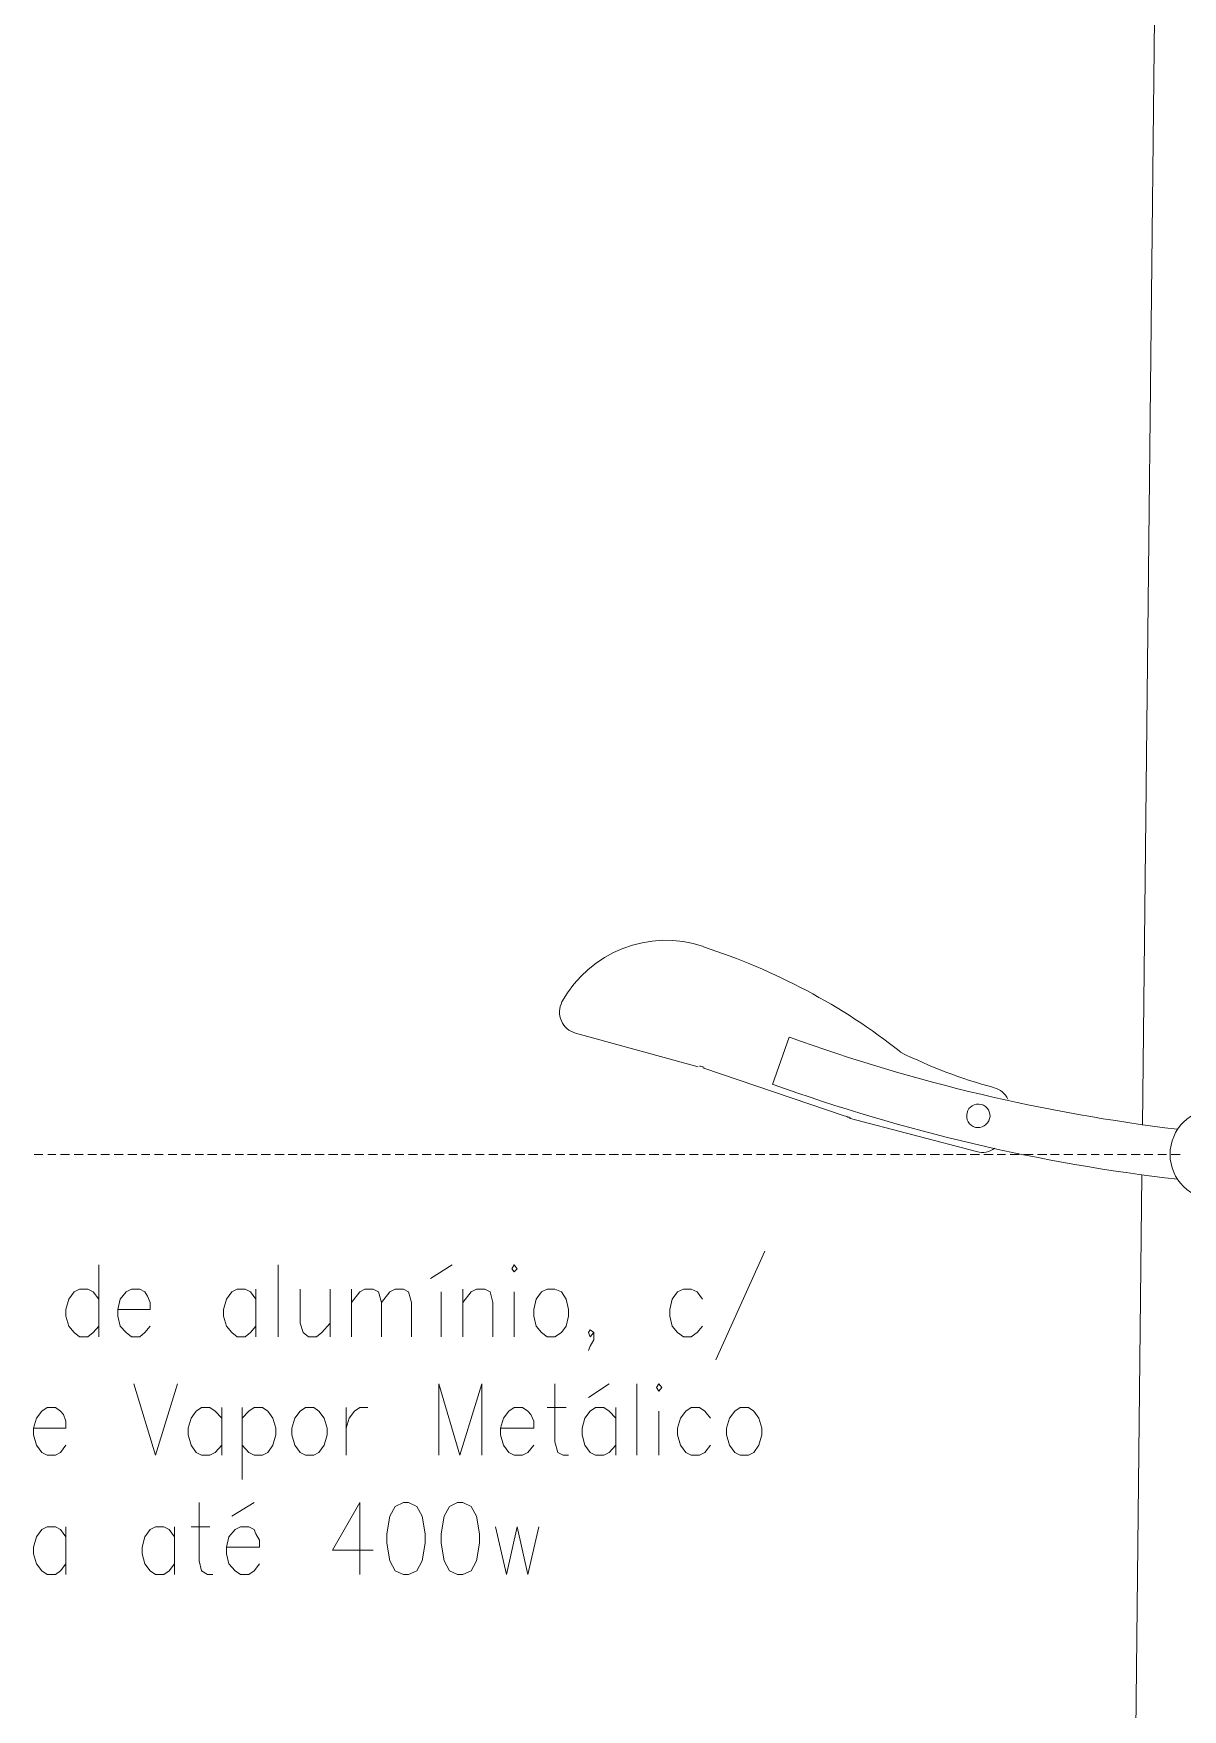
# Model space of a CAD drawing. Header units: millimetres. Extents: x 2928 to 3112, y 1220 to 1280.
# Drawn here: x 3038.497 to 3041.719, y 1245.037 to 1249.738 of the extents above; entities that cross this region are included whole.
import ezdxf

# ---------------------------------------------------------------- set-up
doc = ezdxf.new("R2010")
doc.units = ezdxf.units.MM

msp = doc.modelspace()

# ---------------------------------------------------------------- linework, layer by layer
at = {"color": 7, "linetype": 'Continuous', "lineweight": 5, "true_color": 0x000007}
for points in [[(3041.60672, 1246.67598), (3041.68777, 1254.09577), (3041.68777, 1254.09577)], [(3040.01724, 1246.934), (3040.36127, 1246.83972), (3040.36127, 1246.83972)], [(3040.61598, 1246.92242), (3040.56967, 1246.7901), (3040.56967, 1246.7901)], [(3040.3745, 1246.83641), (3040.77311, 1246.70079), (3040.77311, 1246.70079)], [(3040.78469, 1246.69582), (3041.14195, 1246.60155), (3041.14195, 1246.60155)], [(3041.4529, 1232.43348), (3041.60507, 1246.53539), (3041.60507, 1246.53539)]]:
    msp.add_lwpolyline(points, dxfattribs=at)
at = {"color": 252, "linetype": 'Continuous', "lineweight": 13, "true_color": 0x989898}
for points in [[(3038.52369, 1246.59328), (3038.49888, 1246.59328), (3038.49888, 1246.59328)], [(3038.56007, 1246.59328), (3038.53692, 1246.59328), (3038.53692, 1246.59328)], [(3038.59812, 1246.59328), (3038.57331, 1246.59328), (3038.57331, 1246.59328)], [(3038.63616, 1246.59328), (3038.61135, 1246.59328), (3038.61135, 1246.59328)], [(3038.6742, 1246.59328), (3038.64939, 1246.59328), (3038.64939, 1246.59328)], [(3038.71059, 1246.59328), (3038.68578, 1246.59328), (3038.68578, 1246.59328)], [(3038.74863, 1246.59328), (3038.72382, 1246.59328), (3038.72382, 1246.59328)], [(3038.78667, 1246.59328), (3038.76186, 1246.59328), (3038.76186, 1246.59328)], [(3038.82306, 1246.59328), (3038.7999, 1246.59328), (3038.7999, 1246.59328)], [(3038.8611, 1246.59328), (3038.83629, 1246.59328), (3038.83629, 1246.59328)], [(3038.89914, 1246.59328), (3038.87433, 1246.59328), (3038.87433, 1246.59328)], [(3038.93718, 1246.59328), (3038.91237, 1246.59328), (3038.91237, 1246.59328)], [(3038.97357, 1246.59328), (3038.95042, 1246.59328), (3038.95042, 1246.59328)], [(3039.01161, 1246.59328), (3038.98515, 1246.59328), (3038.98515, 1246.59328)], [(3039.04966, 1246.59328), (3039.02485, 1246.59328), (3039.02485, 1246.59328)], [(3039.08604, 1246.59328), (3039.06289, 1246.59328), (3039.06289, 1246.59328)], [(3039.12408, 1246.59328), (3039.09762, 1246.59328), (3039.09762, 1246.59328)], [(3039.16213, 1246.59328), (3039.13566, 1246.59328), (3039.13566, 1246.59328)], [(3039.20017, 1246.59328), (3039.1737, 1246.59328), (3039.1737, 1246.59328)], [(3039.23656, 1246.59328), (3039.21175, 1246.59328), (3039.21175, 1246.59328)], [(3039.2746, 1246.59328), (3039.24813, 1246.59328), (3039.24813, 1246.59328)], [(3039.31264, 1246.59328), (3039.28618, 1246.59328), (3039.28618, 1246.59328)], [(3039.35068, 1246.59328), (3039.32422, 1246.59328), (3039.32422, 1246.59328)], [(3039.38542, 1246.59328), (3039.36061, 1246.59328), (3039.36061, 1246.59328)], [(3039.42346, 1246.59328), (3039.39865, 1246.59328), (3039.39865, 1246.59328)], [(3039.4615, 1246.59328), (3039.43669, 1246.59328), (3039.43669, 1246.59328)], [(3039.49789, 1246.59328), (3039.47473, 1246.59328), (3039.47473, 1246.59328)], [(3039.53593, 1246.59328), (3039.51112, 1246.59328), (3039.51112, 1246.59328)], [(3039.57397, 1246.59328), (3039.54916, 1246.59328), (3039.54916, 1246.59328)], [(3039.61201, 1246.59328), (3039.5872, 1246.59328), (3039.5872, 1246.59328)], [(3039.6484, 1246.59328), (3039.62359, 1246.59328), (3039.62359, 1246.59328)], [(3039.68644, 1246.59328), (3039.66163, 1246.59328), (3039.66163, 1246.59328)], [(3039.72448, 1246.59328), (3039.69967, 1246.59328), (3039.69967, 1246.59328)], [(3039.76087, 1246.59328), (3039.73771, 1246.59328), (3039.73771, 1246.59328)], [(3039.79891, 1246.59328), (3039.7741, 1246.59328), (3039.7741, 1246.59328)], [(3039.83695, 1246.59328), (3039.81214, 1246.59328), (3039.81214, 1246.59328)], [(3039.875, 1246.59328), (3039.85019, 1246.59328), (3039.85019, 1246.59328)], [(3039.91138, 1246.59328), (3039.88492, 1246.59328), (3039.88492, 1246.59328)], [(3039.94943, 1246.59328), (3039.92462, 1246.59328), (3039.92462, 1246.59328)], [(3039.98747, 1246.59328), (3039.96266, 1246.59328), (3039.96266, 1246.59328)], [(3040.02385, 1246.59328), (3040.0007, 1246.59328), (3040.0007, 1246.59328)], [(3040.0619, 1246.59328), (3040.03543, 1246.59328), (3040.03543, 1246.59328)], [(3040.09994, 1246.59328), (3040.07347, 1246.59328), (3040.07347, 1246.59328)], [(3040.13798, 1246.59328), (3040.11152, 1246.59328), (3040.11152, 1246.59328)], [(3040.17437, 1246.59328), (3040.1479, 1246.59328), (3040.1479, 1246.59328)], [(3040.21241, 1246.59328), (3040.18595, 1246.59328), (3040.18595, 1246.59328)], [(3040.25045, 1246.59328), (3040.22399, 1246.59328), (3040.22399, 1246.59328)], [(3040.28518, 1246.59328), (3040.26203, 1246.59328), (3040.26203, 1246.59328)], [(3040.32323, 1246.59328), (3040.29842, 1246.59328), (3040.29842, 1246.59328)], [(3040.36127, 1246.59328), (3040.33646, 1246.59328), (3040.33646, 1246.59328)], [(3040.40096, 1246.59328), (3040.3745, 1246.59328), (3040.3745, 1246.59328)], [(3040.4357, 1246.59328), (3040.41254, 1246.59328), (3040.41254, 1246.59328)], [(3040.47374, 1246.59328), (3040.44893, 1246.59328), (3040.44893, 1246.59328)], [(3040.51178, 1246.59328), (3040.48697, 1246.59328), (3040.48697, 1246.59328)], [(3040.54817, 1246.59328), (3040.52501, 1246.59328), (3040.52501, 1246.59328)], [(3040.58621, 1246.59328), (3040.5614, 1246.59328), (3040.5614, 1246.59328)], [(3040.62425, 1246.59328), (3040.59944, 1246.59328), (3040.59944, 1246.59328)], [(3040.66229, 1246.59328), (3040.63748, 1246.59328), (3040.63748, 1246.59328)], [(3040.69868, 1246.59328), (3040.67553, 1246.59328), (3040.67553, 1246.59328)], [(3040.73672, 1246.59328), (3040.71191, 1246.59328), (3040.71191, 1246.59328)], [(3040.77477, 1246.59328), (3040.74996, 1246.59328), (3040.74996, 1246.59328)], [(3040.81115, 1246.59328), (3040.788, 1246.59328), (3040.788, 1246.59328)], [(3040.84919, 1246.59328), (3040.82438, 1246.59328), (3040.82438, 1246.59328)], [(3040.88724, 1246.59328), (3040.86243, 1246.59328), (3040.86243, 1246.59328)], [(3040.92528, 1246.59328), (3040.90047, 1246.59328), (3040.90047, 1246.59328)], [(3040.96167, 1246.59328), (3040.93851, 1246.59328), (3040.93851, 1246.59328)], [(3040.99971, 1246.59328), (3040.97324, 1246.59328), (3040.97324, 1246.59328)], [(3041.03775, 1246.59328), (3041.01129, 1246.59328), (3041.01129, 1246.59328)], [(3041.07579, 1246.59328), (3041.04933, 1246.59328), (3041.04933, 1246.59328)], [(3041.11218, 1246.59328), (3041.08572, 1246.59328), (3041.08572, 1246.59328)], [(3041.15022, 1246.59328), (3041.12376, 1246.59328), (3041.12376, 1246.59328)], [(3041.18826, 1246.59328), (3041.1618, 1246.59328), (3041.1618, 1246.59328)], [(3041.223, 1246.59328), (3041.19984, 1246.59328), (3041.19984, 1246.59328)], [(3041.26104, 1246.59328), (3041.23623, 1246.59328), (3041.23623, 1246.59328)], [(3041.30073, 1246.59328), (3041.27427, 1246.59328), (3041.27427, 1246.59328)], [(3041.33878, 1246.59328), (3041.31231, 1246.59328), (3041.31231, 1246.59328)], [(3041.37351, 1246.59328), (3041.3487, 1246.59328), (3041.3487, 1246.59328)], [(3041.41155, 1246.59328), (3041.38674, 1246.59328), (3041.38674, 1246.59328)], [(3041.44959, 1246.59328), (3041.42478, 1246.59328), (3041.42478, 1246.59328)], [(3041.48598, 1246.59328), (3041.46282, 1246.59328), (3041.46282, 1246.59328)], [(3041.52402, 1246.59328), (3041.49921, 1246.59328), (3041.49921, 1246.59328)], [(3041.56206, 1246.59328), (3041.53725, 1246.59328), (3041.53725, 1246.59328)], [(3041.60011, 1246.59328), (3041.5753, 1246.59328), (3041.5753, 1246.59328)], [(3041.63649, 1246.59328), (3041.61168, 1246.59328), (3041.61168, 1246.59328)], [(3041.67453, 1246.59328), (3041.64973, 1246.59328), (3041.64973, 1246.59328)], [(3041.71258, 1246.59328), (3041.68777, 1246.59328), (3041.68777, 1246.59328)]]:
    msp.add_lwpolyline(points, dxfattribs=at)
at = {"color": 7, "linetype": 'Continuous', "lineweight": 20, "true_color": 0x000007}
for points in [[(3038.68082, 1246.28398), (3038.68082, 1246.08219), (3038.68082, 1246.08219)], [(3039.18363, 1246.28398), (3039.18363, 1246.08219), (3039.18363, 1246.08219)], [(3039.61036, 1246.24594), (3039.67156, 1246.28398), (3039.67156, 1246.28398)], [(3040.54817, 1246.32202), (3040.41089, 1246.01769), (3040.41089, 1246.01769)], [(3038.68082, 1246.18805), (3038.66428, 1246.2079), (3038.64939, 1246.21617), (3038.62623, 1246.21617), (3038.61135, 1246.2079), (3038.59646, 1246.18805), (3038.58819, 1246.15828), (3038.58819, 1246.14008), (3038.59646, 1246.11197), (3038.61135, 1246.09377), (3038.62623, 1246.08219), (3038.64939, 1246.08219), (3038.66428, 1246.09377), (3038.68082, 1246.11197)], [(3038.73374, 1246.15828), (3038.82471, 1246.15828), (3038.82471, 1246.17813), (3038.81644, 1246.19632), (3038.80983, 1246.2079), (3038.79494, 1246.21617), (3038.77179, 1246.21617), (3038.7569, 1246.2079), (3038.74036, 1246.18805), (3038.73374, 1246.15828), (3038.73374, 1246.14008), (3038.74036, 1246.11197), (3038.7569, 1246.09377), (3038.77179, 1246.08219), (3038.79494, 1246.08219), (3038.80983, 1246.09377), (3038.82471, 1246.11197)], [(3039.12078, 1246.18805), (3039.10589, 1246.2079), (3039.09101, 1246.21617), (3039.06785, 1246.21617), (3039.05296, 1246.2079), (3039.03808, 1246.18805), (3039.02981, 1246.15828), (3039.02981, 1246.14008), (3039.03808, 1246.11197), (3039.05296, 1246.09377), (3039.06785, 1246.08219), (3039.09101, 1246.08219), (3039.10589, 1246.09377), (3039.12078, 1246.11197)], [(3039.12078, 1246.21617), (3039.12078, 1246.08219), (3039.12078, 1246.08219)], [(3039.24483, 1246.21617), (3039.24483, 1246.12024), (3039.2531, 1246.09377), (3039.26798, 1246.08219), (3039.29114, 1246.08219), (3039.30602, 1246.09377), (3039.32918, 1246.12024)], [(3039.32918, 1246.21617), (3039.32918, 1246.08219), (3039.32918, 1246.08219)], [(3039.38872, 1246.21617), (3039.38872, 1246.08219), (3039.38872, 1246.08219)], [(3039.38872, 1246.17813), (3039.41188, 1246.2079), (3039.42676, 1246.21617), (3039.44992, 1246.21617), (3039.46481, 1246.2079), (3039.47308, 1246.17813), (3039.47308, 1246.08219)], [(3039.47308, 1246.17813), (3039.49623, 1246.2079), (3039.51112, 1246.21617), (3039.53427, 1246.21617), (3039.54916, 1246.2079), (3039.55743, 1246.17813), (3039.55743, 1246.08219)], [(3039.64013, 1246.2079), (3039.64013, 1246.08219), (3039.64013, 1246.08219)], [(3039.70133, 1246.21617), (3039.70133, 1246.08219), (3039.70133, 1246.08219)], [(3039.70133, 1246.17813), (3039.72448, 1246.2079), (3039.73937, 1246.21617), (3039.76252, 1246.21617), (3039.77741, 1246.2079), (3039.78568, 1246.17813), (3039.78568, 1246.08219)], [(3039.84522, 1246.2079), (3039.84522, 1246.08219), (3039.84522, 1246.08219)], [(3040.37285, 1246.18805), (3040.35796, 1246.2079), (3040.34142, 1246.21617), (3040.31992, 1246.21617), (3040.30338, 1246.2079), (3040.28849, 1246.18805), (3040.28188, 1246.15828), (3040.28188, 1246.14008), (3040.28849, 1246.11197), (3040.30338, 1246.09377), (3040.31992, 1246.08219), (3040.34142, 1246.08219), (3040.35796, 1246.09377), (3040.37285, 1246.11197)], [(3040.06851, 1246.09377), (3040.05859, 1246.08219), (3040.05363, 1246.09377), (3040.05859, 1246.10204), (3040.06851, 1246.09377), (3040.06851, 1246.07392), (3040.05859, 1246.05573), (3040.05363, 1246.04415)], [(3038.7784, 1245.94988), (3038.8396, 1245.74974), (3038.9008, 1245.94988)], [(3039.63351, 1245.74974), (3039.63351, 1245.94988), (3039.69306, 1245.74974), (3039.75425, 1245.94988), (3039.75425, 1245.74974)], [(3039.95935, 1245.94988), (3039.95935, 1245.78778), (3039.96762, 1245.75801), (3039.9825, 1245.74974), (3039.99739, 1245.74974)], [(3040.05363, 1245.91183), (3040.11152, 1245.94988), (3040.11152, 1245.94988)], [(3040.18925, 1245.94988), (3040.18925, 1245.74974), (3040.18925, 1245.74974)], [(3038.49722, 1245.82583), (3038.58819, 1245.82583), (3038.58819, 1245.84567), (3038.58158, 1245.86387), (3038.57331, 1245.87379), (3038.55842, 1245.88372), (3038.53527, 1245.88372), (3038.52038, 1245.87379), (3038.50549, 1245.85394), (3038.49722, 1245.82583), (3038.49722, 1245.80763), (3038.50549, 1245.77786), (3038.52038, 1245.75801), (3038.53527, 1245.74974), (3038.55842, 1245.74974), (3038.57331, 1245.75801), (3038.58819, 1245.77786)], [(3039.02485, 1245.85394), (3039.00665, 1245.87379), (3038.99177, 1245.88372), (3038.96861, 1245.88372), (3038.95372, 1245.87379), (3038.93884, 1245.85394), (3038.93057, 1245.82583), (3038.93057, 1245.80763), (3038.93884, 1245.77786), (3038.95372, 1245.75801), (3038.96861, 1245.74974), (3038.99177, 1245.74974), (3039.00665, 1245.75801), (3039.02485, 1245.77786)], [(3039.02485, 1245.88372), (3039.02485, 1245.74974), (3039.02485, 1245.74974)], [(3039.08274, 1245.88372), (3039.08274, 1245.68193), (3039.08274, 1245.68193)], [(3039.08274, 1245.85394), (3039.10093, 1245.87379), (3039.11581, 1245.88372), (3039.13897, 1245.88372), (3039.15386, 1245.87379), (3039.16874, 1245.85394), (3039.17701, 1245.82583), (3039.17701, 1245.80763), (3039.16874, 1245.77786), (3039.15386, 1245.75801), (3039.13897, 1245.74974), (3039.11581, 1245.74974), (3039.10093, 1245.75801), (3039.08274, 1245.77786)], [(3039.37384, 1245.88372), (3039.37384, 1245.74974), (3039.37384, 1245.74974)], [(3039.37384, 1245.82583), (3039.38211, 1245.85394), (3039.39699, 1245.87379), (3039.41188, 1245.88372), (3039.43503, 1245.88372)], [(3039.80718, 1245.82583), (3039.89981, 1245.82583), (3039.89981, 1245.84567), (3039.89154, 1245.86387), (3039.88327, 1245.87379), (3039.86838, 1245.88372), (3039.84522, 1245.88372), (3039.83034, 1245.87379), (3039.81545, 1245.85394), (3039.80718, 1245.82583), (3039.80718, 1245.80763), (3039.81545, 1245.77786), (3039.83034, 1245.75801), (3039.84522, 1245.74974), (3039.86838, 1245.74974), (3039.88327, 1245.75801), (3039.89981, 1245.77786)], [(3039.93785, 1245.88372), (3039.99077, 1245.88372), (3039.99077, 1245.88372)], [(3040.12971, 1245.85394), (3040.11152, 1245.87379), (3040.09663, 1245.88372), (3040.07347, 1245.88372), (3040.05859, 1245.87379), (3040.0437, 1245.85394), (3040.03543, 1245.82583), (3040.03543, 1245.80763), (3040.0437, 1245.77786), (3040.05859, 1245.75801), (3040.07347, 1245.74974), (3040.09663, 1245.74974), (3040.11152, 1245.75801), (3040.12971, 1245.77786)], [(3040.12971, 1245.88372), (3040.12971, 1245.74974), (3040.12971, 1245.74974)], [(3040.25045, 1245.87379), (3040.25045, 1245.74974), (3040.25045, 1245.74974)], [(3040.396, 1245.85394), (3040.37946, 1245.87379), (3040.36458, 1245.88372), (3040.34142, 1245.88372), (3040.32653, 1245.87379), (3040.31165, 1245.85394), (3040.30338, 1245.82583), (3040.30338, 1245.80763), (3040.31165, 1245.77786), (3040.32653, 1245.75801), (3040.34142, 1245.74974), (3040.36458, 1245.74974), (3040.37946, 1245.75801), (3040.396, 1245.77786)], [(3038.96199, 1245.61742), (3038.96199, 1245.45368), (3038.96861, 1245.42556), (3038.98515, 1245.41564), (3039.00004, 1245.41564)], [(3039.05296, 1245.57938), (3039.11581, 1245.61742), (3039.11581, 1245.61742)], [(3039.41188, 1245.41564), (3039.41188, 1245.61742), (3039.3358, 1245.48345), (3039.44992, 1245.48345)], [(3038.58819, 1245.52149), (3038.57331, 1245.54134), (3038.55842, 1245.54961), (3038.53527, 1245.54961), (3038.52038, 1245.54134), (3038.50549, 1245.52149), (3038.49722, 1245.49172), (3038.49722, 1245.47353), (3038.50549, 1245.44541), (3038.52038, 1245.42556), (3038.53527, 1245.41564), (3038.55842, 1245.41564), (3038.57331, 1245.42556), (3038.58819, 1245.44541)], [(3038.58819, 1245.54961), (3038.58819, 1245.41564), (3038.58819, 1245.41564)], [(3038.89253, 1245.52149), (3038.87764, 1245.54134), (3038.86275, 1245.54961), (3038.8396, 1245.54961), (3038.82471, 1245.54134), (3038.80983, 1245.52149), (3038.80156, 1245.49172), (3038.80156, 1245.47353), (3038.80983, 1245.44541), (3038.82471, 1245.42556), (3038.8396, 1245.41564), (3038.86275, 1245.41564), (3038.87764, 1245.42556), (3038.89253, 1245.44541)], [(3038.89253, 1245.54961), (3038.89253, 1245.41564), (3038.89253, 1245.41564)], [(3038.93884, 1245.54961), (3038.99177, 1245.54961), (3038.99177, 1245.54961)], [(3039.03808, 1245.49172), (3039.1307, 1245.49172), (3039.1307, 1245.51157), (3039.12078, 1245.52976), (3039.11581, 1245.54134), (3039.10093, 1245.54961), (3039.07777, 1245.54961), (3039.06289, 1245.54134), (3039.04469, 1245.52149), (3039.03808, 1245.49172), (3039.03808, 1245.47353), (3039.04469, 1245.44541), (3039.06289, 1245.42556), (3039.07777, 1245.41564), (3039.10093, 1245.41564), (3039.11581, 1245.42556), (3039.1307, 1245.44541)], [(3039.7923, 1245.54961), (3039.82372, 1245.41564), (3039.85349, 1245.54961), (3039.88327, 1245.41564), (3039.91469, 1245.54961)]]:
    msp.add_lwpolyline(points, dxfattribs=at)
for points in [[(3039.83861, 1246.2724), (3039.84522, 1246.26413), (3039.85349, 1246.2724), (3039.84522, 1246.28398)], [(3039.93785, 1246.21617), (3039.92131, 1246.2079), (3039.90642, 1246.18805), (3039.89981, 1246.15828), (3039.89981, 1246.14008), (3039.90642, 1246.11197), (3039.92131, 1246.09377), (3039.93785, 1246.08219), (3039.95935, 1246.08219), (3039.97754, 1246.09377), (3039.99077, 1246.11197), (3039.99739, 1246.14008), (3039.99739, 1246.15828), (3039.99077, 1246.18805), (3039.97754, 1246.2079), (3039.95935, 1246.21617)], [(3040.24384, 1245.93995), (3040.25045, 1245.93003), (3040.25872, 1245.93995), (3040.25045, 1245.94988)], [(3039.25971, 1245.88372), (3039.24483, 1245.87379), (3039.22994, 1245.85394), (3039.22167, 1245.82583), (3039.22167, 1245.80763), (3039.22994, 1245.77786), (3039.24483, 1245.75801), (3039.25971, 1245.74974), (3039.28287, 1245.74974), (3039.29775, 1245.75801), (3039.31264, 1245.77786), (3039.32091, 1245.80763), (3039.32091, 1245.82583), (3039.31264, 1245.85394), (3039.29775, 1245.87379), (3039.28287, 1245.88372)], [(3040.4787, 1245.88372), (3040.46382, 1245.87379), (3040.44893, 1245.85394), (3040.44066, 1245.82583), (3040.44066, 1245.80763), (3040.44893, 1245.77786), (3040.46382, 1245.75801), (3040.4787, 1245.74974), (3040.50186, 1245.74974), (3040.51674, 1245.75801), (3040.53163, 1245.77786), (3040.5399, 1245.80763), (3040.5399, 1245.82583), (3040.53163, 1245.85394), (3040.51674, 1245.87379), (3040.50186, 1245.88372)], [(3039.53427, 1245.61742), (3039.51112, 1245.60585), (3039.49623, 1245.57938), (3039.48796, 1245.52976), (3039.48796, 1245.5033), (3039.49623, 1245.45368), (3039.51112, 1245.42556), (3039.53427, 1245.41564), (3039.54916, 1245.41564), (3039.57232, 1245.42556), (3039.5872, 1245.45368), (3039.59547, 1245.5033), (3039.59547, 1245.52976), (3039.5872, 1245.57938), (3039.57232, 1245.60585), (3039.54916, 1245.61742)], [(3039.68644, 1245.61742), (3039.66329, 1245.60585), (3039.6484, 1245.57938), (3039.64013, 1245.52976), (3039.64013, 1245.5033), (3039.6484, 1245.45368), (3039.66329, 1245.42556), (3039.68644, 1245.41564), (3039.70133, 1245.41564), (3039.72448, 1245.42556), (3039.73937, 1245.45368), (3039.74764, 1245.5033), (3039.74764, 1245.52976), (3039.73937, 1245.57938), (3039.72448, 1245.60585), (3039.70133, 1245.61742)]]:
    msp.add_lwpolyline(points, close=True, dxfattribs=at)
at = {"color": 7, "linetype": 'Continuous', "lineweight": 5, "true_color": 0x000007}
for points in [[(3040.37615, 1247.17713), (3040.22399, 1247.22841), (3040.05693, 1247.16225), (3039.9792, 1247.02166)], [(3040.92859, 1246.88107), (3040.76319, 1247.01174), (3040.57629, 1247.11098), (3040.37615, 1247.17548)], [(3040.61764, 1246.92242), (3040.96828, 1246.79506), (3041.33381, 1246.70906), (3041.70431, 1246.6644)], [(3040.92693, 1246.88107), (3041.01129, 1246.83972), (3041.09895, 1246.80499), (3041.18992, 1246.78183)], [(3040.37781, 1246.83807), (3040.37285, 1246.83972), (3040.36788, 1246.84138), (3040.36458, 1246.84138)], [(3040.57132, 1246.7901), (3040.93851, 1246.65778), (3041.31893, 1246.56847), (3041.70596, 1246.52381)], [(3041.22961, 1246.74875), (3041.22134, 1246.76364), (3041.20811, 1246.77687), (3041.19157, 1246.78018)], [(3040.77477, 1246.70079), (3040.77807, 1246.69913), (3040.78304, 1246.69748), (3040.788, 1246.69748)], [(3041.14195, 1246.60155), (3041.16014, 1246.59658), (3041.17834, 1246.59989), (3041.19322, 1246.61147)]]:
    msp.add_open_spline(points, degree=3, dxfattribs=at)
for points, knots in [([(3039.9792, 1247.02166), (3039.97093, 1247.00512), (3039.96927, 1246.98527), (3039.97754, 1246.96873), (3039.97754, 1246.96873), (3039.98416, 1246.95054), (3039.99904, 1246.93896), (3040.01724, 1246.934)], [0, 0, 0, 0, 0.125, 0.125, 0.125, 0.125001, 1, 1, 1, 1]), ([(3041.11549, 1246.71071), (3041.11052, 1246.69252), (3041.12045, 1246.67432), (3041.13864, 1246.66936), (3041.13864, 1246.66936), (3041.15518, 1246.66605), (3041.17338, 1246.67598), (3041.17834, 1246.69417)], [0, 0, 0, 0, 0.125, 0.125, 0.125, 0.125001, 1, 1, 1, 1]), ([(3041.17834, 1246.69417), (3041.1833, 1246.71071), (3041.17172, 1246.7289), (3041.15518, 1246.73387), (3041.15518, 1246.73387), (3041.13699, 1246.73883), (3041.11879, 1246.72725), (3041.11549, 1246.71071)], [0, 0, 0, 0, 0.125, 0.125, 0.125, 0.125001, 1, 1, 1, 1]), ([(3041.94083, 1246.59328), (3041.94083, 1246.6644), (3041.88459, 1246.72229), (3041.81347, 1246.72229), (3041.81347, 1246.72229), (3041.74235, 1246.72229), (3041.68446, 1246.6644), (3041.68446, 1246.59328), (3041.68446, 1246.59328), (3041.68446, 1246.52381), (3041.74235, 1246.46592), (3041.81347, 1246.46592), (3041.81347, 1246.46592), (3041.88459, 1246.46592), (3041.94083, 1246.52381), (3041.94083, 1246.59328)], [0, 0, 0, 0, 0.0625, 0.0625, 0.0625, 0.062501, 0.125, 0.125, 0.125, 0.125001, 0.1875, 0.1875, 0.1875, 0.187501, 1, 1, 1, 1])]:
    msp.add_open_spline(points, degree=3, knots=knots, dxfattribs=at)

doc.saveas('drawing.dxf')
